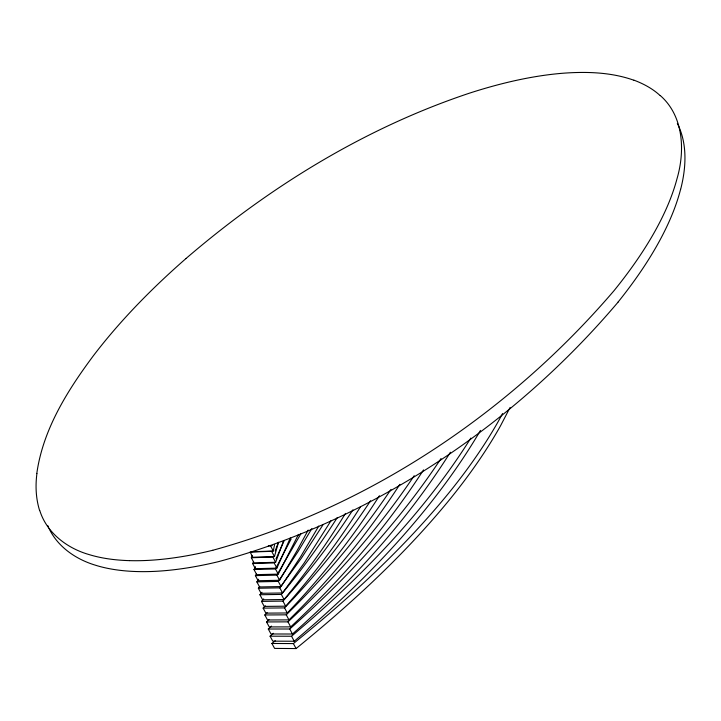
<?xml version="1.0" encoding="UTF-8"?>
<svg xmlns="http://www.w3.org/2000/svg" width="721" height="721" viewBox="0 0 721 721"><rect width="100%" height="100%" fill="white"/><g stroke="black" fill="none" stroke-linecap="round" stroke-linejoin="round"><path stroke-width="1.08" d="M36.798 473.526C42.909 429.59 67.287 390.818 93.279 355.886A756.113 341.826 -18.7 0 1 185.946 258.578M251.692 551.745L273.295 551.024L274.602 544.427M680.66 189.29C686.194 167.786 687.609 143.749 677.334 123.399M274.431 556.576L271.664 551.34L250.088 552.061L252.864 557.243L274.431 556.576L278.54 542.237M283.497 541.002L275.638 562.272L254.098 562.894L251.332 557.739L252.116 555.72M275.17 550.952L278.216 542.805M290.302 537.983L276.9 568.13L255.396 568.698L252.629 563.561L253.576 561.542M284.146 540.786L275.999 558.883M298.512 534.378L278.225 574.132L256.739 574.646L253.981 569.527L255.531 566.697M510.089 407.482L500.518 425.814A557.594 227.512 -30.5 0 1 450.886 498.049C405.364 554.043 351.974 603.117 296.088 648.567L274.611 648.413L271.907 643.465L275.269 640.726M291.149 538.938L275.476 568.968L278.225 574.132M308.191 530.07L297.268 550.258L279.604 580.279L258.145 580.729L255.387 575.628L256.559 573.754M502.555 413.548L498.481 421.055A558.424 226.475 -30.4 0 1 448.66 493.164C402.958 549.123 349.415 598.16 293.393 643.583L271.907 643.465M301.008 533.576L276.864 575.124L255.387 575.628M318.763 526.042L300.702 556.621L281.037 586.561L259.587 586.957L256.847 581.874L258.677 579.233M311.878 528.538L298.061 551.538L278.306 581.423L256.847 581.874M480.483 430.392C456.835 470.687 428.22 507.908 397.001 542.616A595.104 237.723 -31.1 0 1 311.22 626.657L294.249 641.239L272.79 641.149L270.078 636.192L273.475 633.299M331.182 520.454L304.109 563.119L282.533 592.968L261.092 593.311L258.352 588.246L259.686 586.488M323.044 524.735L301.477 558.054L279.802 587.858L258.352 588.246M345.476 513.397C327.064 543.499 306.605 572.357 284.065 599.512L262.633 599.8L259.902 594.744L261.948 592.274M337.293 517.534C320.376 544.364 301.63 570.032 281.352 594.419L259.902 594.744M450.4 452.256C407.338 520.4 352.695 580.684 292.447 634.02L270.997 633.984L268.284 629.018L271.547 626.107M379.453 495.733C352.65 537.695 321.737 577.016 287.291 612.976L265.86 613.129L263.138 608.118L265.346 605.793M470.84 438.08C448.633 473.589 422.659 506.629 394.621 537.686A595.997 236.632 -31 0 1 308.57 621.655L291.554 636.237L270.078 636.192M360.572 506.701C338.392 541.85 313.392 575.223 285.66 606.181L264.228 606.406L261.498 601.377L263.688 598.908M352.939 509.81C332.057 542.021 308.588 572.537 282.938 601.107L261.498 601.377M423.506 469.93C386.177 527.655 341.006 580.126 290.689 626.891L269.248 626.928L266.536 621.944L268.987 619.636M399.885 484.332C368.08 533.441 330.714 578.9 288.968 619.88L267.536 619.979L264.814 614.977L267.149 612.661M441.045 458.511C398.956 522.112 346.837 578.621 289.752 629L268.284 629.018M370.612 500.716C345.26 538.957 316.366 574.835 284.579 607.911L263.138 608.118M414.215 475.698C378.165 529.232 335.301 578.017 287.985 621.862L266.536 621.944M390.98 489.442C360.491 534.685 325.261 576.692 286.264 614.833L264.814 614.977M618.212 301.973C514.911 424.128 374.01 519.426 218.977 561.524A254.306 110.854 -26.6 0 1 163.415 570.798A247.006 107.979 -26.7 0 1 135.782 571.519A254.333 110.953 -26.6 0 1 95.415 565.201C76.12 559.397 57.851 547.05 49.028 528.43M185.91 258.587C269.149 187.045 364.673 128.149 469.11 93.279A209.901 74.434 -22.7 0 1 508.693 82.104A202.277 71.442 -22.7 0 1 530.277 77.571A209.658 74.317 -22.7 0 1 566.111 73.01C588.841 71.55 612.228 72.542 633.876 80.229M212.785 550.276C368.197 507.674 509.657 412.655 614.022 290.689A593.852 215.633 -27.4 0 0 677.01 178.718C685.211 150.761 683.67 115.937 660.247 95.532M268.356 545.851L272.223 545.635M251.332 557.739L272.88 557.072L275.638 562.272M252.629 563.561L274.151 562.939L276.9 568.13M253.981 569.527L275.476 568.968M291.554 636.237L294.249 641.239M293.393 643.583L296.088 648.567M286.264 614.833L288.968 619.88M287.985 621.862L290.689 626.891M289.752 629L292.447 634.02M281.352 594.419L284.065 599.512M282.938 601.107L285.66 606.181M284.579 607.911L287.291 612.976M276.864 575.124L279.604 580.279M278.306 581.423L281.037 586.561M279.802 587.858L282.533 592.968M270.519 545.77L273.295 551.024M47.73 525.51L48.595 527.457M39.781 510.531C46.712 532.918 67.188 548.348 89.08 554.575A255.243 109.691 -26.6 0 0 129.438 560.641M680.597 189.308A591.959 218.274 -27.4 0 1 618.158 301.973M129.447 560.632A247.889 106.762 -26.7 0 0 157.115 559.766A255.216 109.601 -26.6 0 0 212.794 550.267M633.975 80.175A345.972 127.392 -24.2 0 1 660.13 95.587M39.637 510.612A402.489 172.463 -24.1 0 1 36.924 473.472"/></g></svg>
